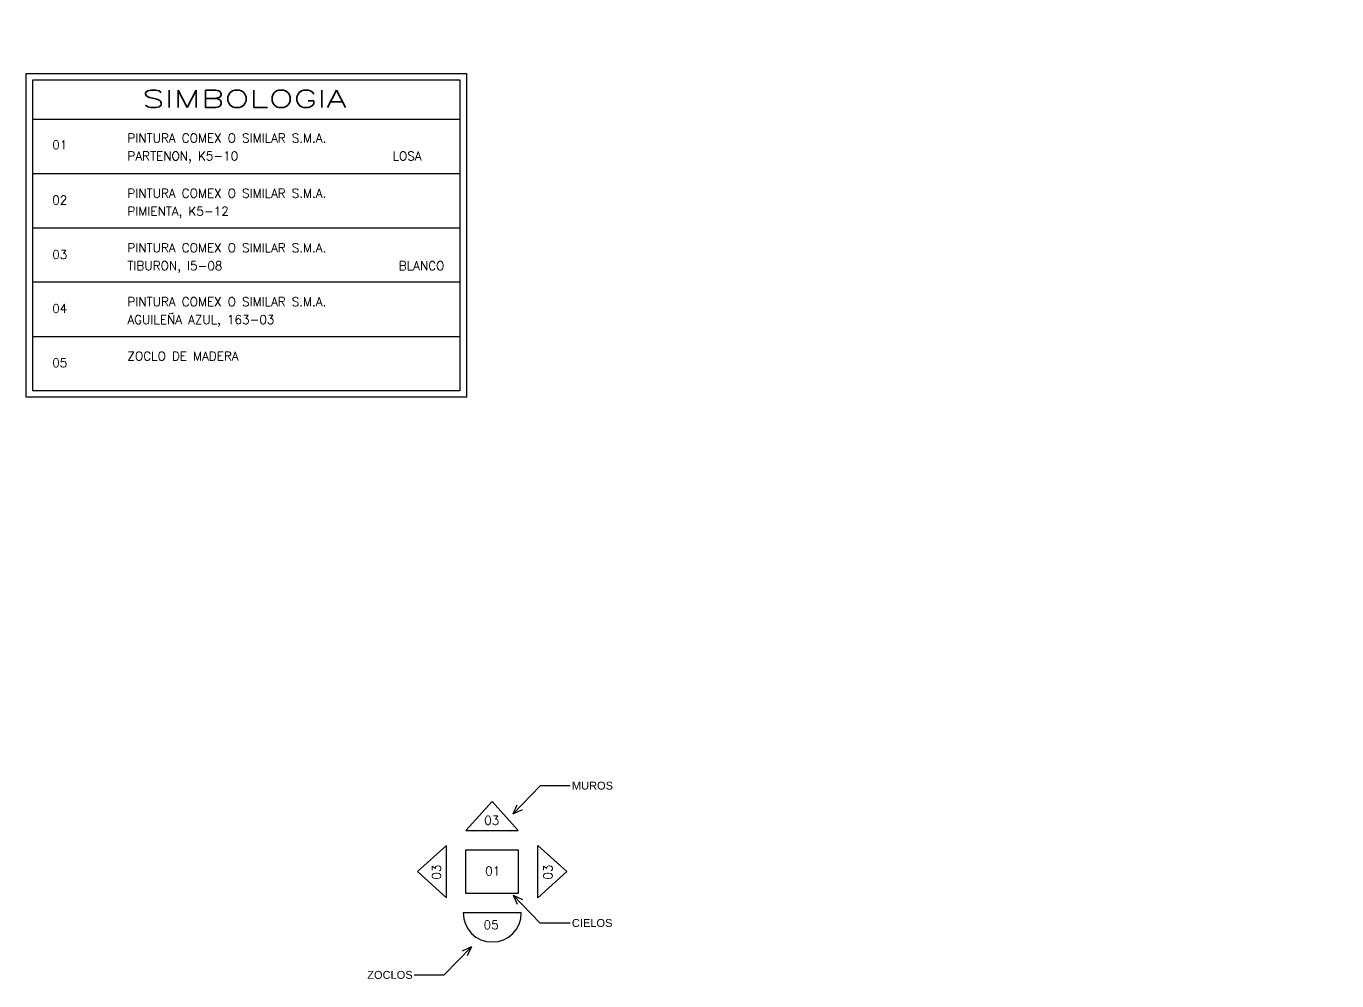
# Model space of a CAD drawing. Extents: x -4 to 325, y -1 to 181.
# Drawn here: x 54.6 to 69.5, y 24.36 to 35.22 of the extents above; entities that cross this region are included whole.
import ezdxf
from ezdxf.enums import TextEntityAlignment as Align

# ---------------------------------------------------------------- set-up
doc = ezdxf.new("R2010")
doc.units = 0
doc.header["$LTSCALE"] = 0.7
doc.header["$MEASUREMENT"] = 0
doc.header["$PDMODE"] = 1
doc.linetypes.add('X-BB$0$HIDDEN2', pattern=[0.1875, 0.125, -0.0625])
doc.layers.get('0').update_dxf_attribs({"linetype": 'CONTINUOUS'})
for name, color, linetype in [('PP$0$I-FLOR-RAIS', 253, 'CONTINUOUS'), ('REC4_A1-00_PLANTA GENERAL$0$FN$0$I-FURN-FREE', 1, 'CONTINUOUS'), ('REC4_A1-00_PLANTA GENERAL$0$REC4_A1-00_PLANTA GENERAL$0$FN$0$I-FURN-FREE', 1, 'CONTINUOUS'), ('REC4_A1-00_PLANTA GENERAL$1$FN$0$I-FURN-FREE', 1, 'CONTINUOUS')]:
    doc.layers.add(name, color=color, linetype=linetype)
doc.styles.add('Arial_1', font='arial.ttf', dxfattribs={"height": 73.76497})
doc.styles.add('REC4_A1-00_PLANTA GENERAL$0$X-FN$0$ARIAL', font='arial.ttf')
doc.styles.add('ROMANS', font='romans.shx', dxfattribs={"width": 0.75})

# ---------------------------------------------------------------- blocks, each defined once
blk = doc.blocks.new('REC4_A1-00_PLANTA GENERAL', base_point=(3911.241, -3265.11))
at = {"layer": 'REC4_A1-00_PLANTA GENERAL$0$REC4_A1-00_PLANTA GENERAL$0$FN$0$I-FURN-FREE'}
for p in [(64.482, 35.221), (65.486, 35.221), (66.49, 35.221), (67.494, 35.221), (68.498, 35.221), (69.502, 35.221)]:
    blk.add_point(p, dxfattribs=at)
at = {"layer": 'REC4_A1-00_PLANTA GENERAL$1$FN$0$I-FURN-FREE', "style": 'REC4_A1-00_PLANTA GENERAL$0$X-FN$0$ARIAL', "text_generation_flag": 4}
for tag, p, height in [('ITEXT', (44.061, 35.381), 0.0358), ('CAPQT', (44.123, 34.723), 0.00704), ('CAPMC', (44.123, 34.723), 0.00704), ('CAPMG', (44.123, 34.723), 0.00704), ('STYLE', (44.123, 34.723), 0.0572), ('STYLE', (44.123, 34.723), 0.0572), ('CAPPN', (44.123, 34.723), 0.0715), ('L3', (44.123, 34.723), 0.0715), ('L1', (44.123, 34.723), 0.0715), ('L2', (44.123, 34.723), 0.0715)]:
    blk.add_attdef(tag, p, '', height=height, dxfattribs=at)
for tag, p, height, rotation in [('ITEXT', (42.991, 35.06), 0.0358, 30), ('ITEXT', (45.148, 35.123), 0.0358, 330), ('STYLE', (43.374, 34.522), 0.0572, 30), ('STYLE', (43.374, 34.522), 0.0572, 30), ('L1', (43.374, 34.522), 0.0715, 30), ('L2', (43.374, 34.522), 0.0715, 30), ('CAPPN', (43.374, 34.522), 0.0715, 30), ('CAPMG', (43.374, 34.522), 0.00704, 30), ('CAPMC', (43.374, 34.522), 0.00704, 30), ('CAPQT', (43.374, 34.522), 0.00704, 30), ('L3', (43.374, 34.522), 0.0715, 30), ('L1', (44.873, 34.523), 0.0715, 330), ('L3', (44.873, 34.523), 0.0715, 330), ('L2', (44.873, 34.523), 0.0715, 330), ('CAPPN', (44.873, 34.523), 0.0715, 330), ('STYLE', (44.873, 34.523), 0.0572, 330), ('STYLE', (44.873, 34.523), 0.0572, 330), ('CAPMC', (44.873, 34.523), 0.00704, 330), ('CAPMG', (44.873, 34.523), 0.00704, 330), ('CAPQT', (44.873, 34.523), 0.00704, 330), ('ITEXT', (42.225, 34.247), 0.0358, 60), ('ITEXT', (45.961, 34.357), 0.0358, 300), ('STYLE', (42.826, 33.972), 0.0572, 60), ('STYLE', (42.826, 33.972), 0.0572, 60), ('CAPPN', (42.826, 33.972), 0.0715, 60), ('CAPMC', (42.826, 33.972), 0.00704, 60), ('CAPMG', (42.826, 33.972), 0.00704, 60), ('CAPQT', (42.826, 33.972), 0.00704, 60), ('L1', (42.826, 33.972), 0.0715, 60), ('L2', (42.826, 33.972), 0.0715, 60), ('L3', (42.826, 33.972), 0.0715, 60), ('L1', (45.423, 33.975), 0.0715, 300), ('L3', (45.423, 33.975), 0.0715, 300), ('L2', (45.423, 33.975), 0.0715, 300), ('CAPPN', (45.423, 33.975), 0.0715, 300), ('STYLE', (45.423, 33.975), 0.0572, 300), ('STYLE', (45.423, 33.975), 0.0572, 300), ('CAPMC', (45.423, 33.975), 0.00704, 300), ('CAPMG', (45.423, 33.975), 0.00704, 300), ('CAPQT', (45.423, 33.975), 0.00704, 300), ('CAPPN', (42.625, 33.222), 0.0715, 90), ('STYLE', (42.625, 33.222), 0.0572, 90), ('STYLE', (42.625, 33.222), 0.0572, 90), ('ITEXT', (41.968, 33.16), 0.0358, 90), ('CAPQT', (42.625, 33.222), 0.00704, 90), ('L3', (42.625, 33.222), 0.0715, 90), ('L1', (42.625, 33.222), 0.0715, 90), ('L2', (42.625, 33.222), 0.0715, 90), ('CAPMC', (42.625, 33.222), 0.00704, 90), ('CAPMG', (42.625, 33.222), 0.00704, 90), ('ITEXT', (46.282, 33.287), 0.0358, 270), ('CAPPN', (45.624, 33.225), 0.0715, 270), ('L3', (45.624, 33.225), 0.0715, 270), ('L2', (45.624, 33.225), 0.0715, 270), ('L1', (45.624, 33.225), 0.0715, 270), ('STYLE', (45.624, 33.225), 0.0572, 270), ('STYLE', (45.624, 33.225), 0.0572, 270), ('CAPMC', (45.624, 33.225), 0.00704, 270), ('CAPMG', (45.624, 33.225), 0.00704, 270), ('CAPQT', (45.624, 33.225), 0.00704, 270), ('CAPPN', (42.827, 32.473), 0.0715, 120), ('STYLE', (42.827, 32.473), 0.0572, 120), ('STYLE', (42.827, 32.473), 0.0572, 120), ('L2', (42.827, 32.473), 0.0715, 120), ('L1', (42.827, 32.473), 0.0715, 120), ('L3', (42.827, 32.473), 0.0715, 120), ('CAPMC', (42.827, 32.473), 0.00704, 120), ('CAPMG', (42.827, 32.473), 0.00704, 120), ('CAPQT', (42.827, 32.473), 0.00704, 120), ('CAPPN', (45.424, 32.475), 0.0715, 240), ('STYLE', (45.424, 32.475), 0.0572, 240), ('STYLE', (45.424, 32.475), 0.0572, 240), ('L3', (45.424, 32.475), 0.0715, 240), ('L2', (45.424, 32.475), 0.0715, 240), ('L1', (45.424, 32.475), 0.0715, 240), ('CAPMC', (45.424, 32.475), 0.00704, 240), ('CAPMG', (45.424, 32.475), 0.00704, 240), ('CAPQT', (45.424, 32.475), 0.00704, 240), ('ITEXT', (42.289, 32.09), 0.0358, 120), ('ITEXT', (46.025, 32.2), 0.0358, 240), ('CAPPN', (43.376, 31.925), 0.0715, 150), ('STYLE', (43.376, 31.925), 0.0572, 150), ('STYLE', (43.376, 31.925), 0.0572, 150), ('L2', (43.376, 31.925), 0.0715, 150), ('L1', (43.376, 31.925), 0.0715, 150), ('L3', (43.376, 31.925), 0.0715, 150), ('CAPMG', (43.376, 31.925), 0.00704, 150), ('CAPMC', (43.376, 31.925), 0.00704, 150), ('CAPQT', (43.376, 31.925), 0.00704, 150), ('CAPPN', (44.876, 31.926), 0.0715, 210), ('STYLE', (44.876, 31.926), 0.0572, 210), ('STYLE', (44.876, 31.926), 0.0572, 210), ('L3', (44.876, 31.926), 0.0715, 210), ('L2', (44.876, 31.926), 0.0715, 210), ('L1', (44.876, 31.926), 0.0715, 210), ('CAPMC', (44.876, 31.926), 0.00704, 210), ('CAPMG', (44.876, 31.926), 0.00704, 210), ('CAPQT', (44.876, 31.926), 0.00704, 210), ('CAPPN', (44.126, 31.724), 0.0715, 180), ('STYLE', (44.126, 31.724), 0.0572, 180), ('STYLE', (44.126, 31.724), 0.0572, 180), ('L3', (44.126, 31.724), 0.0715, 180), ('L2', (44.126, 31.724), 0.0715, 180), ('L1', (44.126, 31.724), 0.0715, 180), ('CAPMC', (44.126, 31.724), 0.00704, 180), ('CAPMG', (44.126, 31.724), 0.00704, 180), ('CAPQT', (44.126, 31.724), 0.00704, 180), ('ITEXT', (43.101, 31.324), 0.0358, 150), ('ITEXT', (45.258, 31.388), 0.0358, 210), ('ITEXT', (44.188, 31.067), 0.0358, 180)]:
    blk.add_attdef(tag, p, '', height=height, rotation=rotation, dxfattribs=at)
for tag, p, height, width in [('ITEXT', (44.111, 34.78), 0.0286, 0.75), ('PSUT1', (44.123, 34.723), 0.0572, 0.65), ('PSUT2', (44.123, 34.723), 0.0572, 0.65), ('PSUT3', (44.123, 34.723), 0.0572, 0.65)]:
    blk.add_attdef(tag, p, '', height=height, dxfattribs=dict(at, width=width))
for tag, p, height, rotation, width in [('ITEXT', (43.335, 34.565), 0.0286, 30, 0.75), ('PSUT1', (43.374, 34.522), 0.0572, 30, 0.65), ('PSUT2', (43.374, 34.522), 0.0572, 30, 0.65), ('PSUT3', (43.374, 34.522), 0.0572, 30, 0.65), ('ITEXT', (44.891, 34.579), 0.0286, 330, 0.75), ('PSUT1', (44.873, 34.523), 0.0572, 330, 0.65), ('PSUT2', (44.873, 34.523), 0.0572, 330, 0.65), ('PSUT3', (44.873, 34.523), 0.0572, 330, 0.65), ('ITEXT', (42.77, 33.99), 0.0286, 60, 0.75), ('PSUT1', (42.826, 33.972), 0.0572, 60, 0.65), ('PSUT2', (42.826, 33.972), 0.0572, 60, 0.65), ('PSUT3', (42.826, 33.972), 0.0572, 60, 0.65), ('ITEXT', (45.466, 34.014), 0.0286, 300, 0.75), ('PSUT1', (45.423, 33.975), 0.0572, 300, 0.65), ('PSUT2', (45.423, 33.975), 0.0572, 300, 0.65), ('PSUT3', (45.423, 33.975), 0.0572, 300, 0.65), ('PSUT3', (42.625, 33.222), 0.0572, 90, 0.65), ('PSUT1', (42.625, 33.222), 0.0572, 90, 0.65), ('PSUT2', (42.625, 33.222), 0.0572, 90, 0.65), ('ITEXT', (42.568, 33.21), 0.0286, 90, 0.75), ('ITEXT', (45.681, 33.237), 0.0286, 270, 0.75), ('PSUT1', (45.624, 33.225), 0.0572, 270, 0.65), ('PSUT2', (45.624, 33.225), 0.0572, 270, 0.65), ('PSUT3', (45.624, 33.225), 0.0572, 270, 0.65), ('PSUT1', (42.827, 32.473), 0.0572, 120, 0.65), ('PSUT2', (42.827, 32.473), 0.0572, 120, 0.65), ('PSUT3', (42.827, 32.473), 0.0572, 120, 0.65), ('ITEXT', (42.784, 32.434), 0.0286, 120, 0.75), ('PSUT2', (45.424, 32.475), 0.0572, 240, 0.65), ('PSUT3', (45.424, 32.475), 0.0572, 240, 0.65), ('PSUT1', (45.424, 32.475), 0.0572, 240, 0.65), ('ITEXT', (45.48, 32.457), 0.0286, 240, 0.75), ('PSUT2', (43.376, 31.925), 0.0572, 150, 0.65), ('PSUT1', (43.376, 31.925), 0.0572, 150, 0.65), ('PSUT3', (43.376, 31.925), 0.0572, 150, 0.65), ('ITEXT', (43.358, 31.869), 0.0286, 150, 0.75), ('PSUT2', (44.876, 31.926), 0.0572, 210, 0.65), ('PSUT3', (44.876, 31.926), 0.0572, 210, 0.65), ('PSUT1', (44.876, 31.926), 0.0572, 210, 0.65), ('ITEXT', (44.915, 31.883), 0.0286, 210, 0.75), ('PSUT1', (44.126, 31.724), 0.0572, 180, 0.65), ('PSUT2', (44.126, 31.724), 0.0572, 180, 0.65), ('PSUT3', (44.126, 31.724), 0.0572, 180, 0.65), ('ITEXT', (44.138, 31.667), 0.0286, 180, 0.75)]:
    blk.add_attdef(tag, p, '', height=height, rotation=rotation, dxfattribs=dict(at, width=width))

msp = doc.modelspace()

# ---------------------------------------------------------------- linework, layer by layer
at = {"layer": 'REC4_A1-00_PLANTA GENERAL$0$FN$0$I-FURN-FREE'}
for p in [(64.482, 35.221), (65.486, 35.221), (66.49, 35.221), (67.494, 35.221), (68.498, 35.221), (69.502, 35.221)]:
    msp.add_point(p, dxfattribs=at)

# ---------------------------------------------------------------- next in the draw order: block references
at = {"linetype": 'X-BB$0$HIDDEN2'}
msp.add_blockref('REC4_A1-00_PLANTA GENERAL', (3911.241, -3265.11), dxfattribs=at)

# ---------------------------------------------------------------- next in the draw order: linework, layer by layer
for p, q in [((54.674, 34.165), (59.529, 34.165)), ((54.674, 33.547), (59.529, 33.547)), ((54.674, 32.929), (59.529, 32.929)), ((54.674, 32.312), (59.529, 32.312)), ((54.674, 31.694), (59.529, 31.694))]:
    msp.add_line(p, q)
for points in [[(54.599, 34.685), (59.604, 34.685), (59.604, 31.001), (54.599, 31.001)], [(54.674, 34.61), (59.529, 34.61), (59.529, 31.076), (54.674, 31.076)], [(59.6, 25.854), (60.195, 25.854), (60.195, 25.358), (59.6, 25.358)]]:
    msp.add_lwpolyline(points, close=True)
for points in [[(59.898, 26.405), (59.6, 26.075), (60.195, 26.075), (59.898, 26.405)], [(59.049, 25.606), (59.38, 25.308), (59.38, 25.903), (59.049, 25.606)], [(60.747, 25.606), (60.416, 25.308), (60.416, 25.903), (60.747, 25.606)]]:
    msp.add_lwpolyline(points)
msp.add_lwpolyline([(60.229, 25.137), (59.567, 25.137, 1)], format="xyb", close=True)
at = {"layer": 'PP$0$I-FLOR-RAIS', "color": 7}
for points in [[(60.443, 26.583), (60.135, 26.264), (60.241, 26.314)], [(60.135, 26.264), (60.181, 26.367)], [(60.443, 25.021), (60.135, 25.34), (60.241, 25.29)], [(60.135, 25.34), (60.181, 25.237)], [(59.353, 24.431), (59.661, 24.75), (59.555, 24.701)], [(59.661, 24.75), (59.615, 24.647)]]:
    msp.add_lwpolyline(points, dxfattribs=at)

# ---------------------------------------------------------------- next in the draw order: texts
at = {"color": 7, "linetype": 'Continuous', "style": 'ROMANS', "width": 1.5}
msp.add_text('SIMBOLOGIA', height=0.2, dxfattribs=at).set_placement((57.08, 34.395), align=Align.MIDDLE)
at = {"color": 7, "ltscale": 0.01, "style": 'ROMANS'}
for s, p in [('PINTURA COMEX O SIMILAR S.M.A.', (55.75, 33.949)), ('01', (54.895, 33.872)), ('PARTENON, K5-10 ', (55.75, 33.745)), ('LOSA', (58.765, 33.745)), ('02', (54.895, 33.244)), ('PINTURA COMEX O SIMILAR S.M.A.', (55.75, 33.321)), ('PIMIENTA, K5-12 ', (55.75, 33.117)), ('03', (54.895, 32.624)), ('PINTURA COMEX O SIMILAR S.M.A.', (55.75, 32.701)), ('TIBURON, I5-08 ', (55.75, 32.497)), ('BLANCO', (58.836, 32.497)), ('04', (54.895, 32.011)), ('PINTURA COMEX O SIMILAR S.M.A.', (55.75, 32.088)), ('AGUILEÑA AZUL, 163-03 ', (55.75, 31.884)), ('ZOCLO DE MADERA', (55.75, 31.469)), ('05', (54.895, 31.392)), ('03', (59.807, 26.19)), ('01', (59.818, 25.613)), ('05', (59.8, 25))]:
    msp.add_text(s, height=0.1, dxfattribs=at).set_placement(p, align=Align.MIDDLE_LEFT)
for p in [(59.264, 25.515), (60.532, 25.515)]:
    msp.add_text('03', height=0.1, rotation=90, dxfattribs=at).set_placement(p, align=Align.MIDDLE_LEFT)
at = {"char_height": 0.09, "attachment_point": 1, "line_spacing_factor": 0.938532, "style": 'Arial_1', "bg_fill": 3, "box_fill_scale": 1.25, "bg_fill_color": 0, "bg_fill_transparency": 0}
for s, insert, width in [('MUROS', (60.804, 26.629), 0.67336), ('CIELOS', (60.804, 25.067), 0.67336), ('ZOCLOS', (58.477, 24.477), 0.4979)]:
    msp.add_mtext(s, dxfattribs=dict(at, insert=insert, width=width))

# ---------------------------------------------------------------- next in the draw order: linework, layer by layer
at = {"layer": 'PP$0$I-FLOR-RAIS', "color": 7}
for points in [[(60.786, 26.583), (60.443, 26.583)], [(60.786, 25.021), (60.443, 25.021)], [(59.01, 24.431), (59.353, 24.431)]]:
    msp.add_lwpolyline(points, dxfattribs=at)

doc.saveas('drawing.dxf')
